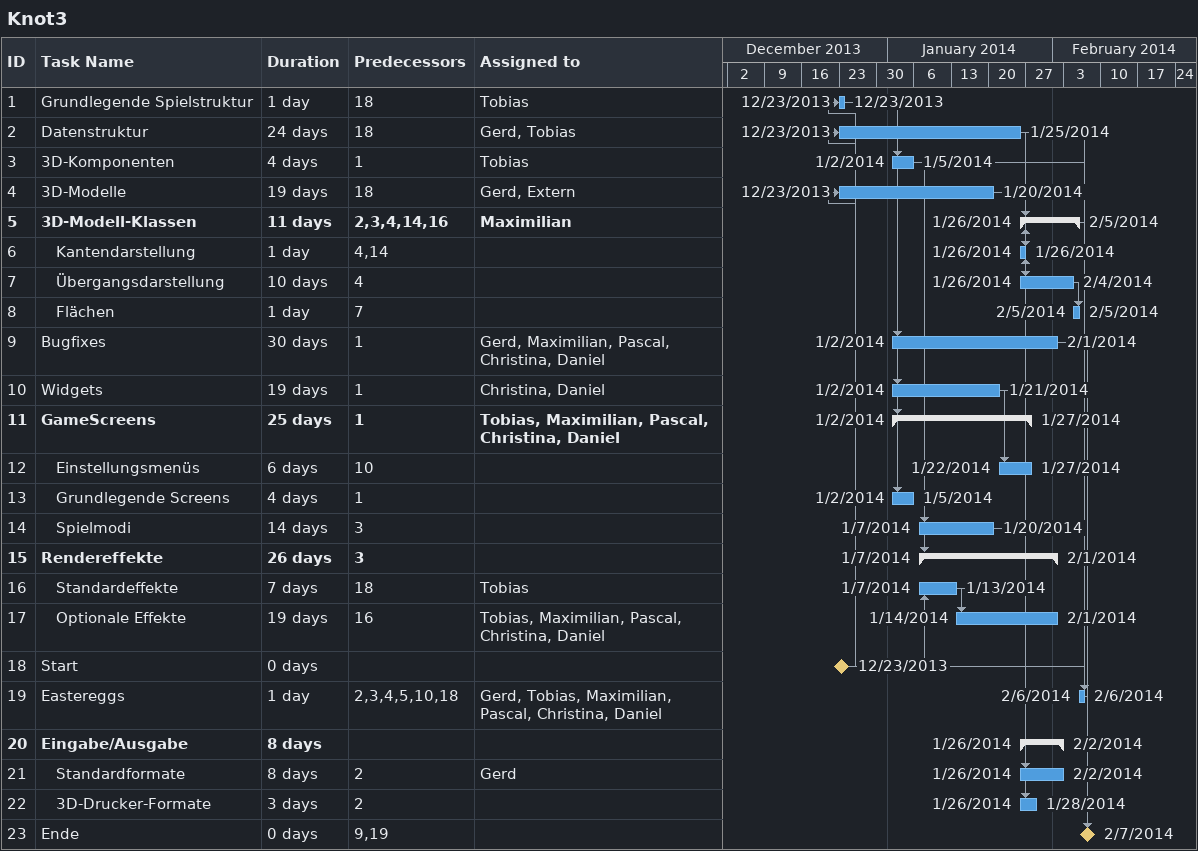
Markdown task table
Knot3

| ID | Level | Task | Duration | Start | Finish | Predecessors | Resources |
|---|---|---|---|---|---|---|---|
| 1 | 1 | Grundlegende Spielstruktur | 1d | 2013-12-23 | 2013-12-23 | 18 | Tobias |
| 2 | 1 | Datenstruktur | 24d | 2013-12-23 | 2014-01-25 | 18 | Gerd, Tobias |
| 3 | 1 | 3D-Komponenten | 4d | 2014-01-02 | 2014-01-05 | 1 | Tobias |
| 4 | 1 | 3D-Modelle | 19d | 2013-12-23 | 2014-01-20 | 18 | Gerd, Extern |
| 5 | 1 | **3D-Modell-Klassen** | 11d | 2014-01-26 | 2014-02-05 | 2, 3, 4, 14, 16 | Maximilian |
| 6 | 2 | Kantendarstellung | 1d | 2014-01-26 | 2014-01-26 | 4, 14 |  |
| 7 | 2 | Übergangsdarstellung | 10d | 2014-01-26 | 2014-02-04 | 4 |  |
| 8 | 2 | Flächen | 1d | 2014-02-05 | 2014-02-05 | 7 |  |
| 9 | 1 | Bugfixes | 30d | 2014-01-02 | 2014-02-01 | 1 | Gerd, Maximilian, Pascal, Christina, Daniel |
| 10 | 1 | Widgets | 19d | 2014-01-02 | 2014-01-21 | 1 | Christina, Daniel |
| 11 | 1 | **GameScreens** | 25d | 2014-01-02 | 2014-01-27 | 1 | Tobias, Maximilian, Pascal, Christina, Daniel |
| 12 | 2 | Einstellungsmenüs | 6d | 2014-01-22 | 2014-01-27 | 10 |  |
| 13 | 2 | Grundlegende Screens | 4d | 2014-01-02 | 2014-01-05 | 1 |  |
| 14 | 2 | Spielmodi | 14d | 2014-01-07 | 2014-01-20 | 3 |  |
| 15 | 1 | **Rendereffekte** | 26d | 2014-01-07 | 2014-02-01 | 3 |  |
| 16 | 2 | Standardeffekte | 7d | 2014-01-07 | 2014-01-13 | 18 | Tobias |
| 17 | 2 | Optionale Effekte | 19d | 2014-01-14 | 2014-02-01 | 16 | Tobias, Maximilian, Pascal, Christina, Daniel |
| 18 | 1 | Start | 0d | 2013-12-23 | 2013-12-23 |  |  |
| 19 | 1 | Eastereggs | 1d | 2014-02-06 | 2014-02-06 | 2, 3, 4, 5, 10, 18 | Gerd, Tobias, Maximilian, Pascal, Christina, Daniel |
| 20 | 1 | **Eingabe/Ausgabe** | 8d | 2014-01-26 | 2014-02-02 |  |  |
| 21 | 2 | Standardformate | 8d | 2014-01-26 | 2014-02-02 | 2 | Gerd |
| 22 | 2 | 3D-Drucker-Formate | 3d | 2014-01-26 | 2014-01-28 | 2 |  |
| 23 | 1 | Ende | 0d | 2014-02-07 | 2014-02-07 | 9, 19 |  |
